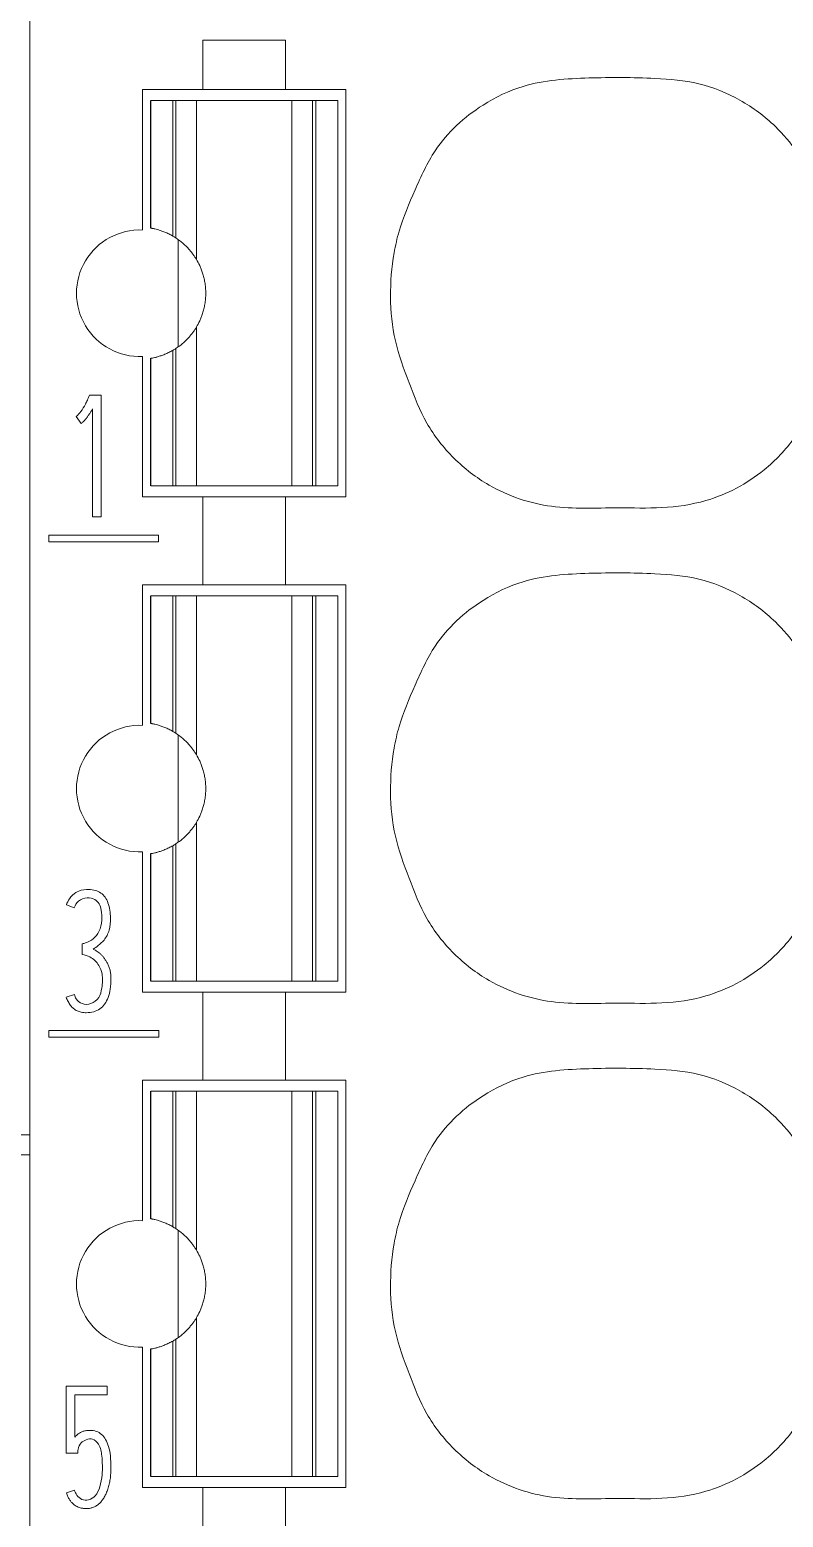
# Model space of a CAD drawing. Header units: millimetres. Extents: x 42356 to 50646, y 31507 to 39566.
# Drawn here: x 47667.53 to 47674.38, y 33787.5 to 33801.01 of the extents above; entities that cross this region are included whole.
import ezdxf

# ---------------------------------------------------------------- set-up
doc = ezdxf.new("R2010")
doc.units = ezdxf.units.MM
doc.set_wipeout_variables(frame=1)
doc.layers.add('000-PI-Oprema', color=30, linetype='Continuous', lineweight=5)
doc.layers.add('004-PI-DIN Šina', color=3, linetype='Continuous')

# ---------------------------------------------------------------- blocks, each defined once
blk = doc.blocks.new('*U116')
at = {"layer": '004-PI-DIN Šina'}
blk.add_lwpolyline([(650, -17.5), (650, 17.5), (0, 17.5), (0, -17.5)], close=True, dxfattribs=at)
blk = doc.blocks.new('PLC_CARD')
at = {"layer": '000-PI-Oprema'}
for p, q in [((0, -16.376), (0, -58.724)), ((1.575, -17.624), (1.575, -17.174)), ((1.575, -17.174), (2.325, -17.174)), ((2.325, -17.174), (2.325, -17.624)), ((1.025, -17.624), (1.025, -18.899)), ((1.575, -17.624), (1.025, -17.624)), ((2.325, -17.624), (1.575, -17.624)), ((2.875, -17.624), (2.325, -17.624)), ((2.875, -21.324), (2.875, -17.624)), ((1.099, -17.724), (1.099, -18.882)), ((1.1, -17.724), (1.3, -17.724)), ((1.1, -17.724), (1.1, -18.882)), ((1.1, -17.724), (1.1, -18.882)), ((1.328, -17.724), (1.3, -17.724)), ((1.3, -17.724), (1.3, -18.954)), ((1.516, -17.724), (1.328, -17.724)), ((1.328, -17.724), (1.328, -18.971)), ((1.516, -17.724), (1.516, -19.167)), ((2.572, -17.724), (2.384, -17.724)), ((2.384, -17.724), (2.384, -21.224)), ((2.6, -17.724), (2.572, -17.724)), ((2.572, -17.724), (2.572, -21.224)), ((2.8, -17.724), (2.6, -17.724)), ((2.6, -17.724), (2.6, -21.224)), ((2.8, -17.724), (2.8, -21.224)), ((1.349, -19.962), (1.349, -18.986)), ((1.516, -19.78), (1.516, -21.224)), ((1.3, -19.993), (1.3, -21.224)), ((1.328, -19.976), (1.328, -21.224)), ((1.025, -20.048), (1.025, -21.324)), ((1.099, -20.065), (1.099, -21.224)), ((1.1, -20.065), (1.1, -21.224)), ((1.1, -20.065), (1.1, -21.224)), ((0.543, -20.401), (0.648, -20.401)), ((0.648, -20.401), (0.648, -21.504)), ((0.571, -21.504), (0.571, -20.524)), ((0.466, -20.658), (0.421, -20.594)), ((1.025, -21.324), (1.575, -21.324)), ((1.1, -21.224), (1.3, -21.224)), ((1.328, -21.224), (1.3, -21.224)), ((1.516, -21.224), (1.328, -21.224)), ((1.575, -22.124), (1.575, -21.324)), ((1.575, -21.324), (2.325, -21.324)), ((2.325, -21.324), (2.875, -21.324)), ((2.325, -21.324), (2.325, -22.124)), ((2.572, -21.224), (2.384, -21.224)), ((2.6, -21.224), (2.572, -21.224)), ((2.8, -21.224), (2.6, -21.224)), ((0.648, -21.504), (0.571, -21.504)), ((1.172, -21.671), (0.173, -21.671)), ((0.173, -21.671), (0.173, -21.732)), ((0.173, -21.732), (1.172, -21.732)), ((1.172, -21.732), (1.172, -21.671)), ((1.025, -22.124), (1.025, -23.399)), ((1.575, -22.124), (1.025, -22.124)), ((2.325, -22.124), (1.575, -22.124)), ((2.875, -22.124), (2.325, -22.124)), ((2.875, -25.824), (2.875, -22.124)), ((1.099, -22.224), (1.099, -23.382)), ((1.1, -22.224), (1.3, -22.224)), ((1.1, -22.224), (1.1, -23.382)), ((1.1, -22.224), (1.1, -23.382)), ((1.328, -22.224), (1.3, -22.224)), ((1.3, -22.224), (1.3, -23.454)), ((1.516, -22.224), (1.328, -22.224)), ((1.328, -22.224), (1.328, -23.471)), ((1.516, -22.224), (1.516, -23.667)), ((2.572, -22.224), (2.384, -22.224)), ((2.384, -22.224), (2.384, -25.724)), ((2.6, -22.224), (2.572, -22.224)), ((2.572, -22.224), (2.572, -25.724)), ((2.8, -22.224), (2.6, -22.224)), ((2.6, -22.224), (2.6, -25.724)), ((2.8, -22.224), (2.8, -25.724)), ((1.349, -24.462), (1.349, -23.486)), ((1.516, -24.28), (1.516, -25.724)), ((1.025, -24.548), (1.025, -25.824)), ((1.099, -24.565), (1.099, -25.724)), ((1.1, -24.565), (1.1, -25.724)), ((1.1, -24.565), (1.1, -25.724)), ((1.3, -24.493), (1.3, -25.724)), ((1.328, -24.476), (1.328, -25.724)), ((0.405, -25.058), (0.333, -25.03)), ((0.478, -25.48), (0.478, -25.384)), ((1.1, -25.724), (1.3, -25.724)), ((1.328, -25.724), (1.3, -25.724)), ((1.516, -25.724), (1.328, -25.724)), ((2.572, -25.724), (2.384, -25.724)), ((2.6, -25.724), (2.572, -25.724)), ((2.8, -25.724), (2.6, -25.724)), ((0.331, -25.87), (0.406, -25.845)), ((1.025, -25.824), (1.575, -25.824)), ((1.575, -26.624), (1.575, -25.824)), ((1.575, -25.824), (2.325, -25.824)), ((2.325, -25.824), (2.875, -25.824)), ((2.325, -25.824), (2.325, -26.624)), ((1.173, -26.172), (0.174, -26.172)), ((0.174, -26.172), (0.174, -26.233)), ((1.173, -26.233), (1.173, -26.172)), ((0.174, -26.233), (1.173, -26.233)), ((1.025, -26.624), (1.025, -27.899)), ((1.575, -26.624), (1.025, -26.624)), ((1.099, -26.724), (1.099, -27.882)), ((1.1, -26.724), (1.3, -26.724)), ((1.1, -26.724), (1.1, -27.882)), ((1.1, -26.724), (1.1, -27.882)), ((1.328, -26.724), (1.3, -26.724)), ((1.3, -26.724), (1.3, -27.954)), ((1.516, -26.724), (1.328, -26.724)), ((1.328, -26.724), (1.328, -27.971)), ((1.516, -26.724), (1.516, -28.167)), ((2.325, -26.624), (1.575, -26.624)), ((2.875, -26.624), (2.325, -26.624)), ((2.572, -26.724), (2.384, -26.724)), ((2.384, -26.724), (2.384, -30.224)), ((2.6, -26.724), (2.572, -26.724)), ((2.572, -26.724), (2.572, -30.224)), ((2.8, -26.724), (2.6, -26.724)), ((2.6, -26.724), (2.6, -30.224)), ((2.8, -26.724), (2.8, -30.224)), ((2.875, -30.324), (2.875, -26.624)), ((1.349, -28.962), (1.349, -27.986)), ((1.516, -28.78), (1.516, -30.224)), ((1.025, -29.048), (1.025, -30.324)), ((1.3, -28.993), (1.3, -30.224)), ((1.328, -28.976), (1.328, -30.224)), ((1.099, -29.065), (1.099, -30.224)), ((1.1, -29.065), (1.1, -30.224)), ((1.1, -29.065), (1.1, -30.224)), ((0.331, -30.01), (0.331, -29.404)), ((0.331, -29.404), (0.703, -29.404)), ((0.703, -29.404), (0.703, -29.481)), ((0.409, -29.481), (0.409, -29.865)), ((0.703, -29.481), (0.409, -29.481)), ((0.437, -30.01), (0.331, -30.01)), ((1.1, -30.224), (1.3, -30.224)), ((1.328, -30.224), (1.3, -30.224)), ((1.516, -30.224), (1.328, -30.224)), ((2.572, -30.224), (2.384, -30.224)), ((2.6, -30.224), (2.572, -30.224)), ((2.8, -30.224), (2.6, -30.224)), ((0.333, -30.373), (0.406, -30.347)), ((1.025, -30.324), (1.575, -30.324)), ((1.575, -31.124), (1.575, -30.324)), ((1.575, -30.324), (2.325, -30.324)), ((2.325, -30.324), (2.875, -30.324)), ((2.325, -30.324), (2.325, -31.124))]:
    blk.add_line(p, q, dxfattribs=at)
for centre, radius, start, end in [((1, -19.474), 0.575, 87.5081, 272.4919), ((1, -19.474), 0.6, 56.8644, 60), ((1, -19.474), 0.6, 300, 303.1356), ((1, -23.974), 0.575, 87.5081, 272.4919), ((1, -23.974), 0.6, 56.8644, 60), ((1, -23.974), 0.6, 300, 303.1356), ((1, -28.474), 0.575, 87.5081, 272.4919), ((1, -28.474), 0.6, 56.8644, 60), ((1, -28.474), 0.6, 300, 303.1356)]:
    blk.add_arc(centre, radius, start, end, dxfattribs=at)
for points, knots in [([(3.611, -20.654), (3.677, -20.77), (3.845, -20.984), (4.22, -21.273), (4.74, -21.449), (5.28, -21.415), (5.747, -21.434), (6.218, -21.366), (6.641, -21.14), (6.966, -20.797), (7.198, -20.381), (7.264, -19.908), (7.242, -19.375), (7.27, -18.903), (7.118, -18.381), (6.845, -17.987), (6.465, -17.706), (6.087, -17.551), (5.616, -17.513), (5.085, -17.512), (4.542, -17.545), (4.051, -17.78), (3.696, -18.105), (3.502, -18.536), (3.369, -18.843), (3.295, -19.172), (3.268, -19.505), (3.307, -19.911), (3.448, -20.287), (3.545, -20.538), (3.611, -20.654)], [0, 0, 0, 0, 0.03125, 0.0625, 0.109375, 0.15625, 0.1875, 0.21875, 0.265625, 0.296875, 0.328125, 0.375, 0.40625, 0.453125, 0.484375, 0.53125, 0.5625, 0.59375, 0.625, 0.671875, 0.71875, 0.75, 0.796875, 0.828125, 0.859375, 0.875, 0.90625, 0.9375, 0.96875, 1, 1, 1, 1]), ([(2.384, -17.724), (2.375, -17.724), (2.356, -17.724), (2.328, -17.724), (2.299, -17.724), (2.279, -17.724), (2.242, -17.724), (2.171, -17.724), (2.096, -17.724), (2.003, -17.724), (1.904, -17.724), (1.806, -17.724), (1.727, -17.724), (1.658, -17.724), (1.62, -17.724), (1.6, -17.724), (1.561, -17.724), (1.534, -17.724), (1.516, -17.724)], [0, 0, 0, 0, 0.06207, 0.11975, 0.187035, 0.2395, 0.284229, 0.328958, 0.391725, 0.453791, 0.535986, 0.613149, 0.671042, 0.715771, 0.7605, 0.819646, 0.88025, 1, 1, 1, 1]), ([(1.3, -18.954), (1.288, -18.947), (1.276, -18.941), (1.258, -18.932), (1.252, -18.929), (1.24, -18.924), (1.234, -18.921), (1.216, -18.914), (1.205, -18.91), (1.188, -18.904), (1.183, -18.902), (1.172, -18.899), (1.167, -18.897), (1.153, -18.893), (1.144, -18.891), (1.132, -18.888), (1.129, -18.888), (1.122, -18.886), (1.116, -18.885), (1.111, -18.884), (1.107, -18.883), (1.106, -18.883), (1.101, -18.882), (1.1, -18.882), (1.1, -18.882)], [0, 0, 0, 0, 0.125, 0.125, 0.1875, 0.1875, 0.25, 0.25, 0.375, 0.375, 0.4375, 0.4375, 0.5, 0.5, 0.625, 0.625, 0.6875, 0.6875, 0.75, 0.8125, 0.8125, 0.875, 0.875, 1, 1, 1, 1]), ([(1.516, -19.167), (1.512, -19.161), (1.507, -19.153), (1.497, -19.138), (1.492, -19.129), (1.479, -19.113), (1.473, -19.104), (1.458, -19.086), (1.451, -19.078), (1.435, -19.06), (1.427, -19.052), (1.409, -19.035), (1.4, -19.026), (1.371, -19.001), (1.35, -18.986), (1.328, -18.971)], [0, 0, 0, 0, 0.125, 0.125, 0.25, 0.25, 0.375, 0.375, 0.5, 0.5, 0.625, 0.625, 0.75, 0.75, 1, 1, 1, 1]), ([(1.516, -19.78), (1.526, -19.763), (1.536, -19.745), (1.55, -19.714), (1.554, -19.704), (1.563, -19.681), (1.567, -19.669), (1.575, -19.644), (1.579, -19.631), (1.584, -19.61), (1.586, -19.602), (1.589, -19.588), (1.591, -19.58), (1.594, -19.557), (1.596, -19.541), (1.599, -19.516), (1.599, -19.508), (1.6, -19.491), (1.6, -19.474), (1.6, -19.457), (1.599, -19.44), (1.599, -19.431), (1.596, -19.406), (1.594, -19.39), (1.591, -19.367), (1.589, -19.36), (1.586, -19.345), (1.584, -19.338), (1.579, -19.317), (1.576, -19.304), (1.568, -19.278), (1.563, -19.266), (1.554, -19.244), (1.55, -19.233), (1.536, -19.203), (1.526, -19.184), (1.516, -19.167)], [0, 0, 0, 0, 0.125, 0.125, 0.1875, 0.1875, 0.25, 0.25, 0.3125, 0.3125, 0.34375, 0.34375, 0.375, 0.375, 0.4375, 0.4375, 0.46875, 0.46875, 0.5, 0.53125, 0.53125, 0.5625, 0.5625, 0.625, 0.625, 0.65625, 0.65625, 0.6875, 0.6875, 0.75, 0.75, 0.8125, 0.8125, 0.875, 0.875, 1, 1, 1, 1]), ([(1.328, -19.976), (1.35, -19.962), (1.371, -19.946), (1.399, -19.921), (1.409, -19.913), (1.427, -19.896), (1.435, -19.887), (1.451, -19.87), (1.458, -19.861), (1.473, -19.844), (1.479, -19.835), (1.491, -19.818), (1.497, -19.81), (1.507, -19.794), (1.512, -19.787), (1.516, -19.78)], [0, 0, 0, 0, 0.25, 0.25, 0.375, 0.375, 0.5, 0.5, 0.625, 0.625, 0.75, 0.75, 0.875, 0.875, 1, 1, 1, 1]), ([(1.1, -20.065), (1.1, -20.065), (1.101, -20.065), (1.106, -20.064), (1.107, -20.064), (1.111, -20.063), (1.114, -20.063), (1.122, -20.061), (1.128, -20.06), (1.14, -20.057), (1.144, -20.056), (1.153, -20.054), (1.162, -20.051), (1.172, -20.048), (1.183, -20.045), (1.188, -20.043), (1.205, -20.038), (1.216, -20.033), (1.24, -20.024), (1.252, -20.018), (1.276, -20.006), (1.288, -20), (1.3, -19.993)], [0, 0, 0, 0, 0.125, 0.125, 0.1875, 0.1875, 0.25, 0.25, 0.375, 0.375, 0.4375, 0.4375, 0.5, 0.5625, 0.5625, 0.625, 0.625, 0.75, 0.75, 0.875, 0.875, 1, 1, 1, 1]), ([(0.421, -20.594), (0.437, -20.58), (0.47, -20.546), (0.501, -20.493), (0.525, -20.443), (0.537, -20.415), (0.543, -20.401)], [0, 0, 0, 0, 0.274424, 0.612757, 0.793666, 1, 1, 1, 1]), ([(0.571, -20.524), (0.566, -20.532), (0.556, -20.548), (0.541, -20.573), (0.524, -20.598), (0.506, -20.622), (0.486, -20.642), (0.473, -20.653), (0.466, -20.658)], [0, 0, 0, 0, 0.160979, 0.331327, 0.511234, 0.688038, 0.850249, 1, 1, 1, 1]), ([(2.384, -21.224), (2.375, -21.224), (2.356, -21.224), (2.328, -21.224), (2.299, -21.224), (2.279, -21.224), (2.242, -21.224), (2.171, -21.224), (2.096, -21.224), (2.003, -21.224), (1.904, -21.224), (1.806, -21.224), (1.727, -21.224), (1.658, -21.224), (1.62, -21.224), (1.6, -21.224), (1.561, -21.224), (1.534, -21.224), (1.516, -21.224)], [0, 0, 0, 0, 0.06207, 0.11975, 0.187035, 0.2395, 0.284229, 0.328958, 0.391725, 0.453791, 0.535986, 0.613149, 0.671042, 0.715771, 0.7605, 0.819646, 0.88025, 1, 1, 1, 1]), ([(3.611, -25.154), (3.677, -25.27), (3.845, -25.484), (4.22, -25.773), (4.74, -25.949), (5.28, -25.915), (5.747, -25.934), (6.218, -25.866), (6.641, -25.64), (6.966, -25.297), (7.198, -24.881), (7.264, -24.408), (7.242, -23.875), (7.27, -23.403), (7.118, -22.881), (6.845, -22.487), (6.465, -22.206), (6.087, -22.051), (5.616, -22.013), (5.085, -22.012), (4.542, -22.045), (4.051, -22.28), (3.696, -22.605), (3.502, -23.036), (3.369, -23.343), (3.295, -23.672), (3.268, -24.005), (3.307, -24.411), (3.448, -24.787), (3.545, -25.038), (3.611, -25.154)], [0, 0, 0, 0, 0.03125, 0.0625, 0.109375, 0.15625, 0.1875, 0.21875, 0.265625, 0.296875, 0.328125, 0.375, 0.40625, 0.453125, 0.484375, 0.53125, 0.5625, 0.59375, 0.625, 0.671875, 0.71875, 0.75, 0.796875, 0.828125, 0.859375, 0.875, 0.90625, 0.9375, 0.96875, 1, 1, 1, 1]), ([(2.384, -22.224), (2.375, -22.224), (2.356, -22.224), (2.328, -22.224), (2.299, -22.224), (2.279, -22.224), (2.242, -22.224), (2.171, -22.224), (2.096, -22.224), (2.003, -22.224), (1.904, -22.224), (1.806, -22.224), (1.727, -22.224), (1.658, -22.224), (1.62, -22.224), (1.6, -22.224), (1.561, -22.224), (1.534, -22.224), (1.516, -22.224)], [0, 0, 0, 0, 0.06207, 0.11975, 0.187035, 0.2395, 0.284229, 0.328958, 0.391725, 0.453791, 0.535986, 0.613149, 0.671042, 0.715771, 0.7605, 0.819646, 0.88025, 1, 1, 1, 1]), ([(1.3, -23.454), (1.288, -23.447), (1.276, -23.441), (1.258, -23.432), (1.252, -23.429), (1.24, -23.424), (1.234, -23.421), (1.216, -23.414), (1.205, -23.41), (1.188, -23.404), (1.183, -23.402), (1.172, -23.399), (1.167, -23.397), (1.153, -23.393), (1.144, -23.391), (1.132, -23.388), (1.129, -23.388), (1.122, -23.386), (1.116, -23.385), (1.111, -23.384), (1.107, -23.383), (1.106, -23.383), (1.101, -23.382), (1.1, -23.382), (1.1, -23.382)], [0, 0, 0, 0, 0.125, 0.125, 0.1875, 0.1875, 0.25, 0.25, 0.375, 0.375, 0.4375, 0.4375, 0.5, 0.5, 0.625, 0.625, 0.6875, 0.6875, 0.75, 0.8125, 0.8125, 0.875, 0.875, 1, 1, 1, 1]), ([(1.516, -23.667), (1.512, -23.661), (1.507, -23.653), (1.497, -23.638), (1.492, -23.629), (1.479, -23.613), (1.473, -23.604), (1.458, -23.586), (1.451, -23.578), (1.435, -23.56), (1.427, -23.552), (1.409, -23.535), (1.4, -23.526), (1.371, -23.501), (1.35, -23.486), (1.328, -23.471)], [0, 0, 0, 0, 0.125, 0.125, 0.25, 0.25, 0.375, 0.375, 0.5, 0.5, 0.625, 0.625, 0.75, 0.75, 1, 1, 1, 1]), ([(1.516, -24.28), (1.526, -24.263), (1.536, -24.245), (1.55, -24.214), (1.554, -24.204), (1.563, -24.181), (1.567, -24.169), (1.575, -24.144), (1.579, -24.131), (1.584, -24.11), (1.586, -24.102), (1.589, -24.088), (1.591, -24.08), (1.594, -24.057), (1.596, -24.041), (1.599, -24.016), (1.599, -24.008), (1.6, -23.991), (1.6, -23.974), (1.6, -23.957), (1.599, -23.94), (1.599, -23.931), (1.596, -23.906), (1.594, -23.89), (1.591, -23.867), (1.589, -23.86), (1.586, -23.845), (1.584, -23.838), (1.579, -23.817), (1.576, -23.804), (1.568, -23.778), (1.563, -23.766), (1.554, -23.744), (1.55, -23.733), (1.536, -23.703), (1.526, -23.684), (1.516, -23.667)], [0, 0, 0, 0, 0.125, 0.125, 0.1875, 0.1875, 0.25, 0.25, 0.3125, 0.3125, 0.34375, 0.34375, 0.375, 0.375, 0.4375, 0.4375, 0.46875, 0.46875, 0.5, 0.53125, 0.53125, 0.5625, 0.5625, 0.625, 0.625, 0.65625, 0.65625, 0.6875, 0.6875, 0.75, 0.75, 0.8125, 0.8125, 0.875, 0.875, 1, 1, 1, 1]), ([(1.328, -24.476), (1.35, -24.462), (1.371, -24.446), (1.399, -24.421), (1.409, -24.413), (1.427, -24.396), (1.435, -24.387), (1.451, -24.37), (1.458, -24.361), (1.473, -24.344), (1.479, -24.335), (1.491, -24.318), (1.497, -24.31), (1.507, -24.294), (1.512, -24.287), (1.516, -24.28)], [0, 0, 0, 0, 0.25, 0.25, 0.375, 0.375, 0.5, 0.5, 0.625, 0.625, 0.75, 0.75, 0.875, 0.875, 1, 1, 1, 1]), ([(1.1, -24.565), (1.1, -24.565), (1.101, -24.565), (1.106, -24.564), (1.107, -24.564), (1.111, -24.563), (1.114, -24.563), (1.122, -24.561), (1.128, -24.56), (1.14, -24.557), (1.144, -24.556), (1.153, -24.554), (1.162, -24.551), (1.172, -24.548), (1.183, -24.545), (1.188, -24.543), (1.205, -24.538), (1.216, -24.533), (1.24, -24.524), (1.252, -24.518), (1.276, -24.506), (1.288, -24.5), (1.3, -24.493)], [0, 0, 0, 0, 0.125, 0.125, 0.1875, 0.1875, 0.25, 0.25, 0.375, 0.375, 0.4375, 0.4375, 0.5, 0.5625, 0.5625, 0.625, 0.625, 0.75, 0.75, 0.875, 0.875, 1, 1, 1, 1]), ([(0.333, -25.03), (0.34, -25.01), (0.356, -24.978), (0.394, -24.933), (0.453, -24.896), (0.545, -24.884), (0.654, -24.91), (0.725, -25.018), (0.737, -25.14), (0.73, -25.258), (0.685, -25.346), (0.628, -25.398), (0.593, -25.423), (0.577, -25.432)], [0, 0, 0, 0, 0.063247, 0.112632, 0.179319, 0.27478, 0.391534, 0.504091, 0.647878, 0.763761, 0.866845, 0.941481, 1, 1, 1, 1]), ([(0.478, -25.384), (0.488, -25.382), (0.523, -25.372), (0.581, -25.341), (0.638, -25.269), (0.661, -25.174), (0.653, -25.088), (0.636, -25.02), (0.59, -24.973), (0.517, -24.961), (0.44, -24.989), (0.413, -25.032), (0.405, -25.058)], [0, 0, 0, 0, 0.040831, 0.149565, 0.264607, 0.407315, 0.534359, 0.616951, 0.691579, 0.788079, 0.903151, 1, 1, 1, 1]), ([(0.577, -25.432), (0.581, -25.434), (0.59, -25.439), (0.605, -25.448), (0.622, -25.459), (0.64, -25.473), (0.658, -25.491), (0.675, -25.511), (0.692, -25.535), (0.706, -25.561), (0.72, -25.591), (0.731, -25.625), (0.737, -25.662), (0.739, -25.72), (0.735, -25.791), (0.717, -25.869), (0.685, -25.932), (0.639, -25.978), (0.58, -26.005), (0.522, -26.012), (0.47, -26.007), (0.43, -25.995), (0.397, -25.973), (0.37, -25.944), (0.348, -25.909), (0.336, -25.883), (0.331, -25.87)], [0, 0, 0, 0, 0.013742, 0.030757, 0.051099, 0.073878, 0.09839, 0.124871, 0.153233, 0.183485, 0.2159, 0.250508, 0.287713, 0.328123, 0.420601, 0.49876, 0.565987, 0.626908, 0.687589, 0.754696, 0.799851, 0.840281, 0.878434, 0.916873, 0.957002, 1, 1, 1, 1]), ([(0.406, -25.845), (0.409, -25.86), (0.423, -25.893), (0.477, -25.938), (0.562, -25.935), (0.637, -25.878), (0.659, -25.773), (0.667, -25.672), (0.63, -25.567), (0.56, -25.504), (0.502, -25.484), (0.478, -25.48)], [0, 0, 0, 0, 0.054593, 0.14574, 0.248172, 0.365383, 0.483275, 0.652423, 0.759568, 0.906165, 1, 1, 1, 1]), ([(2.384, -25.724), (2.375, -25.724), (2.356, -25.724), (2.328, -25.724), (2.299, -25.724), (2.279, -25.724), (2.242, -25.724), (2.171, -25.724), (2.096, -25.724), (2.003, -25.724), (1.904, -25.724), (1.806, -25.724), (1.727, -25.724), (1.658, -25.724), (1.62, -25.724), (1.6, -25.724), (1.561, -25.724), (1.534, -25.724), (1.516, -25.724)], [0, 0, 0, 0, 0.06207, 0.11975, 0.187035, 0.2395, 0.284229, 0.328958, 0.391725, 0.453791, 0.535986, 0.613149, 0.671042, 0.715771, 0.7605, 0.819646, 0.88025, 1, 1, 1, 1]), ([(3.611, -29.654), (3.677, -29.77), (3.845, -29.984), (4.22, -30.273), (4.74, -30.449), (5.28, -30.415), (5.747, -30.434), (6.218, -30.366), (6.641, -30.14), (6.966, -29.797), (7.198, -29.381), (7.264, -28.908), (7.242, -28.375), (7.27, -27.903), (7.118, -27.381), (6.845, -26.987), (6.465, -26.706), (6.087, -26.551), (5.616, -26.513), (5.085, -26.512), (4.542, -26.545), (4.051, -26.78), (3.696, -27.105), (3.502, -27.536), (3.369, -27.843), (3.295, -28.172), (3.268, -28.505), (3.307, -28.911), (3.448, -29.287), (3.545, -29.538), (3.611, -29.654)], [0, 0, 0, 0, 0.03125, 0.0625, 0.109375, 0.15625, 0.1875, 0.21875, 0.265625, 0.296875, 0.328125, 0.375, 0.40625, 0.453125, 0.484375, 0.53125, 0.5625, 0.59375, 0.625, 0.671875, 0.71875, 0.75, 0.796875, 0.828125, 0.859375, 0.875, 0.90625, 0.9375, 0.96875, 1, 1, 1, 1]), ([(2.384, -26.724), (2.375, -26.724), (2.356, -26.724), (2.328, -26.724), (2.299, -26.724), (2.279, -26.724), (2.242, -26.724), (2.171, -26.724), (2.096, -26.724), (2.003, -26.724), (1.904, -26.724), (1.806, -26.724), (1.727, -26.724), (1.658, -26.724), (1.62, -26.724), (1.6, -26.724), (1.561, -26.724), (1.534, -26.724), (1.516, -26.724)], [0, 0, 0, 0, 0.06207, 0.11975, 0.187035, 0.2395, 0.284229, 0.328958, 0.391725, 0.453791, 0.535986, 0.613149, 0.671042, 0.715771, 0.7605, 0.819646, 0.88025, 1, 1, 1, 1]), ([(1.3, -27.954), (1.288, -27.947), (1.276, -27.941), (1.258, -27.932), (1.252, -27.929), (1.24, -27.924), (1.234, -27.921), (1.216, -27.914), (1.205, -27.91), (1.188, -27.904), (1.183, -27.902), (1.172, -27.899), (1.167, -27.897), (1.153, -27.893), (1.144, -27.891), (1.132, -27.888), (1.129, -27.888), (1.122, -27.886), (1.116, -27.885), (1.111, -27.884), (1.107, -27.883), (1.106, -27.883), (1.101, -27.882), (1.1, -27.882), (1.1, -27.882)], [0, 0, 0, 0, 0.125, 0.125, 0.1875, 0.1875, 0.25, 0.25, 0.375, 0.375, 0.4375, 0.4375, 0.5, 0.5, 0.625, 0.625, 0.6875, 0.6875, 0.75, 0.8125, 0.8125, 0.875, 0.875, 1, 1, 1, 1]), ([(1.516, -28.167), (1.512, -28.161), (1.507, -28.153), (1.497, -28.138), (1.492, -28.129), (1.479, -28.113), (1.473, -28.104), (1.458, -28.086), (1.451, -28.078), (1.435, -28.06), (1.427, -28.052), (1.409, -28.035), (1.4, -28.026), (1.371, -28.001), (1.35, -27.986), (1.328, -27.971)], [0, 0, 0, 0, 0.125, 0.125, 0.25, 0.25, 0.375, 0.375, 0.5, 0.5, 0.625, 0.625, 0.75, 0.75, 1, 1, 1, 1]), ([(1.516, -28.78), (1.526, -28.763), (1.536, -28.745), (1.55, -28.714), (1.554, -28.704), (1.563, -28.681), (1.567, -28.669), (1.575, -28.644), (1.579, -28.631), (1.584, -28.61), (1.586, -28.602), (1.589, -28.588), (1.591, -28.58), (1.594, -28.557), (1.596, -28.541), (1.599, -28.516), (1.599, -28.508), (1.6, -28.491), (1.6, -28.474), (1.6, -28.457), (1.599, -28.44), (1.599, -28.431), (1.596, -28.406), (1.594, -28.39), (1.591, -28.367), (1.589, -28.36), (1.586, -28.345), (1.584, -28.338), (1.579, -28.317), (1.576, -28.304), (1.568, -28.278), (1.563, -28.266), (1.554, -28.244), (1.55, -28.233), (1.536, -28.203), (1.526, -28.184), (1.516, -28.167)], [0, 0, 0, 0, 0.125, 0.125, 0.1875, 0.1875, 0.25, 0.25, 0.3125, 0.3125, 0.34375, 0.34375, 0.375, 0.375, 0.4375, 0.4375, 0.46875, 0.46875, 0.5, 0.53125, 0.53125, 0.5625, 0.5625, 0.625, 0.625, 0.65625, 0.65625, 0.6875, 0.6875, 0.75, 0.75, 0.8125, 0.8125, 0.875, 0.875, 1, 1, 1, 1]), ([(1.328, -28.976), (1.35, -28.962), (1.371, -28.946), (1.399, -28.921), (1.409, -28.913), (1.427, -28.896), (1.435, -28.887), (1.451, -28.87), (1.458, -28.861), (1.473, -28.844), (1.479, -28.835), (1.491, -28.818), (1.497, -28.81), (1.507, -28.794), (1.512, -28.787), (1.516, -28.78)], [0, 0, 0, 0, 0.25, 0.25, 0.375, 0.375, 0.5, 0.5, 0.625, 0.625, 0.75, 0.75, 0.875, 0.875, 1, 1, 1, 1]), ([(1.1, -29.065), (1.1, -29.065), (1.101, -29.065), (1.106, -29.064), (1.107, -29.064), (1.111, -29.063), (1.114, -29.063), (1.122, -29.061), (1.128, -29.06), (1.14, -29.057), (1.144, -29.056), (1.153, -29.054), (1.162, -29.051), (1.172, -29.048), (1.183, -29.045), (1.188, -29.043), (1.205, -29.038), (1.216, -29.033), (1.24, -29.024), (1.252, -29.018), (1.276, -29.006), (1.288, -29), (1.3, -28.993)], [0, 0, 0, 0, 0.125, 0.125, 0.1875, 0.1875, 0.25, 0.25, 0.375, 0.375, 0.4375, 0.4375, 0.5, 0.5625, 0.5625, 0.625, 0.625, 0.75, 0.75, 0.875, 0.875, 1, 1, 1, 1]), ([(0.409, -29.865), (0.414, -29.86), (0.424, -29.849), (0.442, -29.835), (0.462, -29.822), (0.487, -29.811), (0.516, -29.806), (0.556, -29.803), (0.605, -29.81), (0.656, -29.839), (0.694, -29.888), (0.721, -29.956), (0.736, -30.043), (0.739, -30.125), (0.737, -30.195), (0.732, -30.246), (0.723, -30.293), (0.711, -30.336), (0.696, -30.376), (0.678, -30.411), (0.658, -30.442), (0.635, -30.468), (0.609, -30.488), (0.581, -30.503), (0.551, -30.512), (0.527, -30.515), (0.509, -30.514), (0.497, -30.513), (0.482, -30.512), (0.466, -30.51), (0.449, -30.504), (0.431, -30.497), (0.413, -30.487), (0.395, -30.472), (0.377, -30.455), (0.36, -30.432), (0.345, -30.405), (0.337, -30.384), (0.333, -30.373)], [0, 0, 0, 0, 0.016185, 0.033271, 0.051531, 0.071348, 0.093558, 0.118791, 0.162536, 0.203888, 0.248609, 0.301929, 0.367689, 0.447774, 0.488171, 0.526452, 0.56284, 0.597093, 0.628979, 0.658815, 0.68665, 0.712645, 0.737417, 0.761185, 0.784296, 0.807668, 0.815424, 0.824863, 0.835991, 0.848402, 0.861845, 0.876497, 0.892371, 0.909638, 0.928581, 0.949563, 0.973224, 1, 1, 1, 1]), ([(0.406, -30.347), (0.411, -30.364), (0.426, -30.397), (0.472, -30.437), (0.541, -30.442), (0.606, -30.397), (0.643, -30.311), (0.664, -30.188), (0.66, -30.057), (0.641, -29.939), (0.578, -29.875), (0.513, -29.886), (0.46, -29.916), (0.439, -29.966), (0.436, -29.999), (0.437, -30.01)], [0, 0, 0, 0, 0.050241, 0.110658, 0.170431, 0.241186, 0.332479, 0.441283, 0.610569, 0.720659, 0.790637, 0.848737, 0.901567, 0.966598, 1, 1, 1, 1]), ([(2.384, -30.224), (2.375, -30.224), (2.356, -30.224), (2.328, -30.224), (2.299, -30.224), (2.279, -30.224), (2.242, -30.224), (2.171, -30.224), (2.096, -30.224), (2.003, -30.224), (1.904, -30.224), (1.806, -30.224), (1.727, -30.224), (1.658, -30.224), (1.62, -30.224), (1.6, -30.224), (1.561, -30.224), (1.534, -30.224), (1.516, -30.224)], [0, 0, 0, 0, 0.06207, 0.11975, 0.187035, 0.2395, 0.284229, 0.328958, 0.391725, 0.453791, 0.535986, 0.613149, 0.671042, 0.715771, 0.7605, 0.819646, 0.88025, 1, 1, 1, 1])]:
    blk.add_open_spline(points, degree=3, knots=knots, dxfattribs=at)
blk = doc.blocks.new('A101_6ES7512-1DK01-0AB0')
at = {"layer": '000-PI-Oprema', "ltscale": 0.25}
blk.add_line((100, 58.55), (100, -58.55), dxfattribs=at)
at = {"layer": '000-PI-Oprema'}
for p, q in [((95.9, -24.782), (100, -24.782)), ((95.501, -24.965), (100, -24.965))]:
    blk.add_line(p, q, dxfattribs=at)

msp = doc.modelspace()

# ---------------------------------------------------------------- block references
msp.add_blockref('*U116', (47497.526, 33817.989))

# ---------------------------------------------------------------- next in the draw order: wipeouts: each hides what was drawn before it
msp.add_wipeout([(47667.526, 33874.308), (47682.526, 33874.308), (47682.526, 33757.271), (47667.526, 33757.271)]).dxf.layer = '000-PI-Oprema'

# ---------------------------------------------------------------- next in the draw order: block references
at = {"layer": '000-PI-Oprema'}
msp.add_blockref('PLC_CARD', (47667.526, 33818.095), dxfattribs=at)

# ---------------------------------------------------------------- next in the draw order: wipeouts: each hides what was drawn before it
msp.add_wipeout([(47567.526, 33874.308), (47667.526, 33874.308), (47667.526, 33757.208), (47567.526, 33757.208)]).dxf.layer = '000-PI-Oprema'

# ---------------------------------------------------------------- next in the draw order: block references
msp.add_blockref('A101_6ES7512-1DK01-0AB0', (47567.526, 33815.758), dxfattribs=at)

doc.saveas('drawing.dxf')
